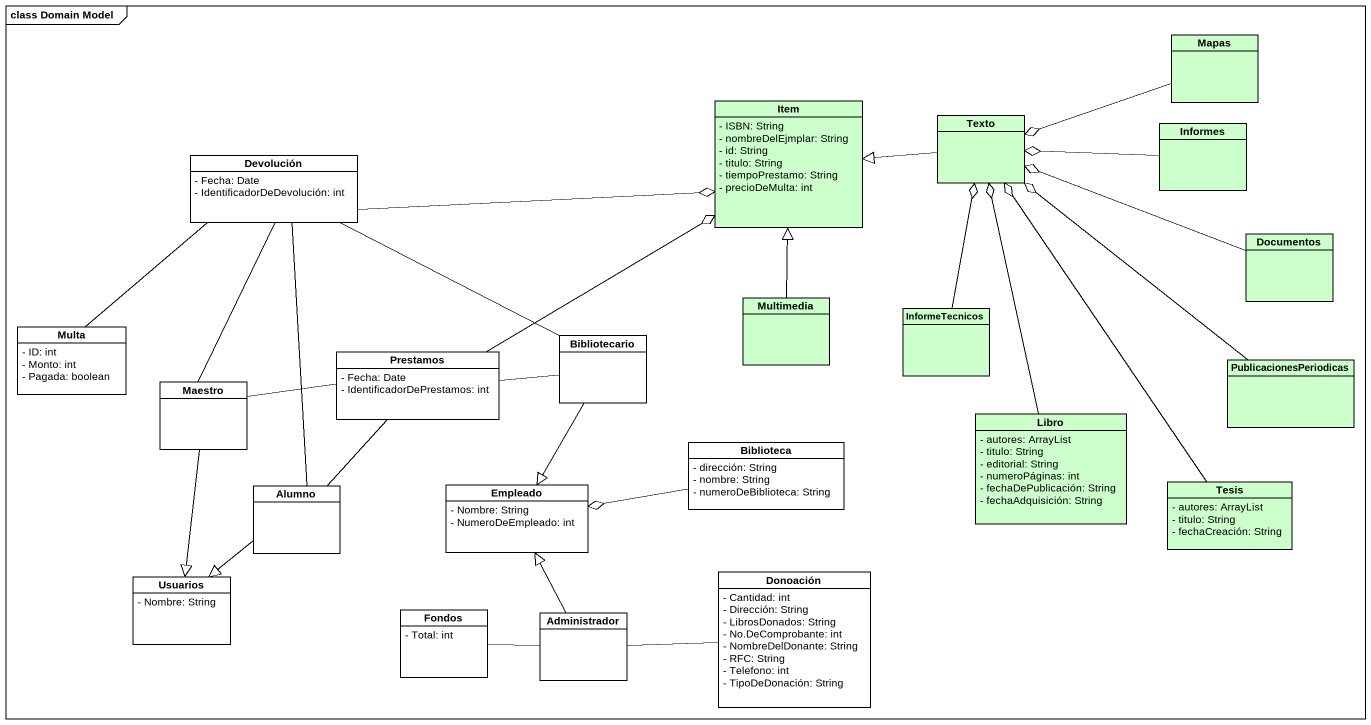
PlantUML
@startuml
mainframe class Domain Model
hide circle
hide empty members
skinparam classAttributeIconSize 0
class Mapas #CCFFCC
class Item #CCFFCC {
  - ISBN: String
  - nombreDelEjmplar: String
  - id: String
  - titulo: String
  - tiempoPrestamo: String
  - precioDeMulta: int
}
class Texto #CCFFCC
class Informes #CCFFCC
class Devolución {
  - Fecha: Date
  - IdentificadorDeDevolución: int
}
class Documentos #CCFFCC
class Multimedia #CCFFCC
class InformeTecnicos #CCFFCC
class Multa {
  - ID: int
  - Monto: int
  - Pagada: boolean
}
class Prestamos {
  - Fecha: Date
  - IdentificadorDePrestamos: int
}
class Bibliotecario
class PublicacionesPeriodicas #CCFFCC
class Maestro
class Biblioteca {
  - dirección: String
  - nombre: String
  - numeroDeBiblioteca: String
}
class Libro #CCFFCC {
  - autores: ArrayList
  - titulo: String
  - editorial: String
  - numeroPáginas: int
  - fechaDePublicación: String
  - fechaAdquisición: String
}
class Alumno
class Empleado {
  - Nombre: String
  - NumeroDeEmpleado: int
}
class Tesis #CCFFCC {
  - autores: ArrayList
  - titulo: String
  - fechaCreación: String
}
class Usuarios {
  - Nombre: String
}
class Donoación {
  - Cantidad: int
  - Dirección: String
  - LibrosDonados: String
  - No.DeComprobante: int
  - NombreDelDonante: String
  - RFC: String
  - Telefono: int
  - TipoDeDonación: String
}
class Fondos {
  - Total: int
}
class Administrador
Mapas -left-o Texto
Texto -left-|> Item
Informes -left-o Texto
Devolución -right-o Item
Documentos -left-o Texto
Multimedia -up-|> Item
InformeTecnicos -up-o Texto
Multa -up- Devolución
Prestamos -right-o Item
Bibliotecario -left- Devolución
Bibliotecario -left- Prestamos
Bibliotecario --|> Empleado
PublicacionesPeriodicas -up-o Texto
Maestro -up- Devolución
Maestro -right- Prestamos
Maestro --|> Usuarios
Biblioteca -left-o Empleado
Libro -up-o Texto
Alumno -up- Devolución
Alumno -up- Prestamos
Alumno --|> Usuarios
Tesis -up-o Texto
Administrador -up-|> Empleado
Administrador -right- Donoación
Administrador -left- Fondos
@enduml
